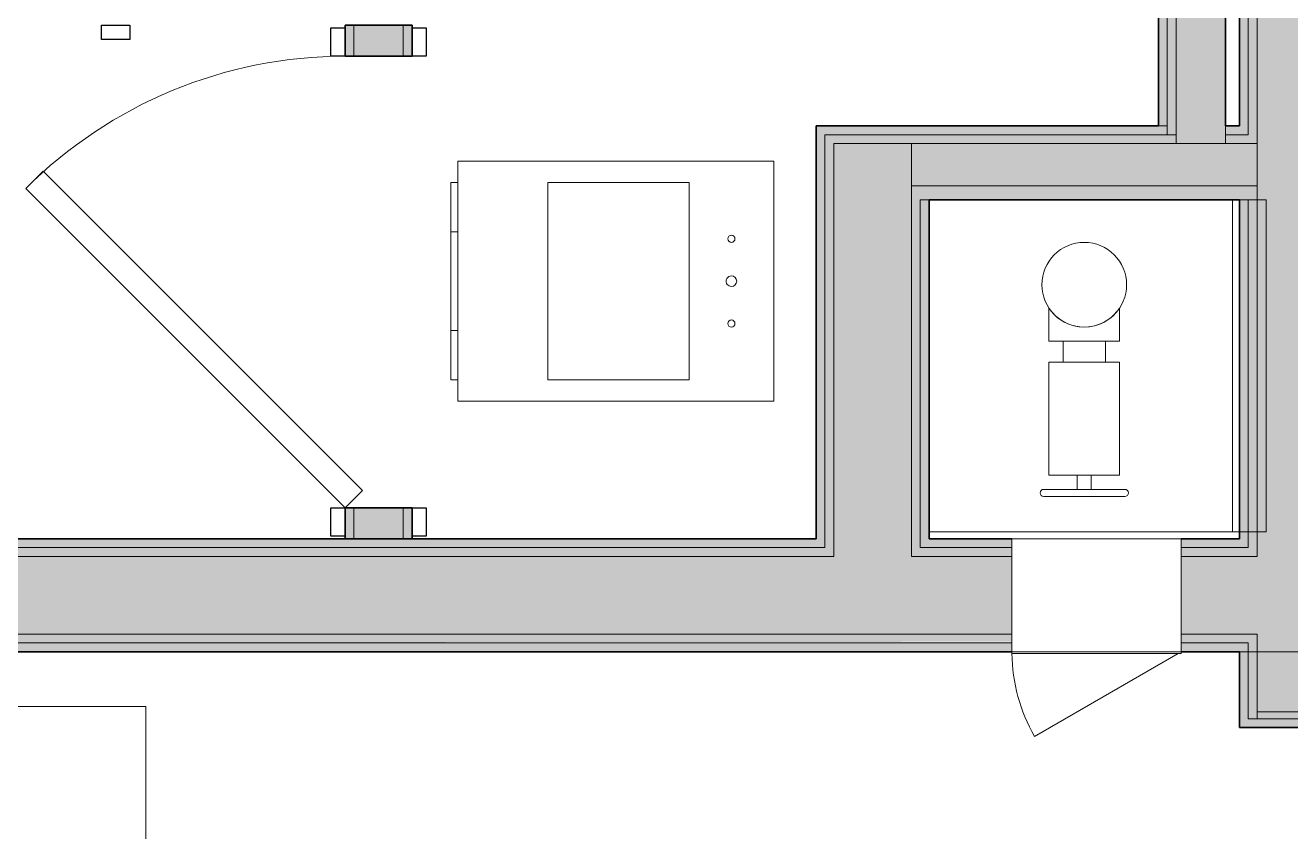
# Model space of a CAD drawing. Header units: inches. Extents: x 6 to 8416, y -388 to 6104.
# Drawn here: x 4887.5 to 4977.2, y 323.6 to 380.7 of the extents above; entities that cross this region are included whole.
import ezdxf

# ---------------------------------------------------------------- set-up
doc = ezdxf.new("R2010")
doc.units = ezdxf.units.IN
doc.header["$MEASUREMENT"] = 0
doc.linetypes.add('Hidden 1_16_', pattern=[36, 24, -12])
for name, color, linetype, lineweight in [('A-DOOR', 31, 'Continuous', 18), ('A-DOOR-FRAM', 31, 'Continuous', 25), ('A-FLOR', 192, 'Continuous', 18), ('A-GENM', 13, 'Continuous', 18), ('A-ROOM', 32, 'Continuous', 13), ('A-WALL', 113, 'Continuous', 25), ('A-WALL-PATT', 111, 'Continuous', 35), ('I-WALL', 2, 'Continuous', 25), ('M-EQPM', 50, 'Continuous', 18), ('P-SANR-FIXT', 6, 'Continuous', 18), ('Q-SPCQ', 91, 'Continuous', 18)]:
    doc.layers.add(name, color=color, linetype=linetype, lineweight=lineweight)

# ---------------------------------------------------------------- blocks, each defined once
blk = doc.blocks.new('Unit-Single-Flush-ICC ADA-AM - 36_ x 84_-NR _U-BE _ BED_-6492530-LEVEL 3 - PLAN Copy 1 Copy 1')
at = {"layer": 'A-DOOR'}
for p, q in [((16.25, -2.375), (18, -2.375)), ((16.25, -2.375), (16.25, -38.375)), ((18, -2.375), (18, -38.375)), ((16.25, -38.375), (18, -38.375))]:
    blk.add_line(p, q, dxfattribs=at)
at = {"layer": 'A-DOOR', "lineweight": 9}
blk.add_arc((18, -2.375), 36, 180, 270, dxfattribs=at)
at = {"layer": 'A-DOOR-FRAM'}
for p, q in [((-20, 2.375), (-20, 3.375)), ((-20, 3.375), (-18, 3.375)), ((-18, 3.375), (-18, 2.375)), ((18, 2.375), (18, 3.375)), ((18, 3.375), (20, 3.375)), ((20, 3.375), (20, 2.375)), ((-18, 2.375), (-20, 2.375)), ((20, 2.375), (18, 2.375)), ((-20, -2.375), (-18, -2.375)), ((-20, -3.375), (-20, -2.375)), ((-18, -2.375), (-18, -3.375)), ((18, -2.375), (20, -2.375)), ((18, -3.375), (18, -2.375)), ((20, -2.375), (20, -3.375)), ((-18, -3.375), (-20, -3.375)), ((20, -3.375), (18, -3.375))]:
    blk.add_line(p, q, dxfattribs=at)
at = {"layer": 'A-DOOR-FRAM', "lineweight": 18}
for p, q in [((-20, 3.375), (-18, 3.375)), ((-20, 3.375), (-20, 2.375)), ((-18, 3.375), (-18, 2.375)), ((18, 3.375), (20, 3.375)), ((18, 3.375), (18, 2.375)), ((20, 3.375), (20, 2.375)), ((-18, 2.375), (-20, 2.375)), ((20, 2.375), (18, 2.375)), ((-20, -3.375), (-20, -2.375)), ((-20, -2.375), (-18, -2.375)), ((-18, -3.375), (-18, -2.375)), ((18, -3.375), (18, -2.375)), ((18, -2.375), (20, -2.375)), ((20, -3.375), (20, -2.375)), ((-18, -3.375), (-20, -3.375)), ((20, -3.375), (18, -3.375))]:
    blk.add_line(p, q, dxfattribs=at)
blk = doc.blocks.new('GM Door Push Clearance-ICC ADA-AM - GM Door Push Clearance-ICC ADA-AM-6236720-LEVEL 3 - PLAN Copy 1 Copy 1')
at = {"layer": 'A-GENM', "linetype": 'Hidden 1_16_', "lineweight": 9}
for p, q in [((-33, -52), (-33, -4)), ((-21, -4), (21, -4)), ((21, -5), (21, -52)), ((-3.828, -44.5), (0, -40.672)), ((3.828, -44.5), (0, -40.672)), ((-2.414, -45.914), (-3.828, -44.5)), ((-1, -44.5), (-2.414, -45.914)), ((-1, -50), (-1, -44.5)), ((1, -44.5), (2.414, -45.914)), ((1, -50), (1, -44.5)), ((2.414, -45.914), (3.828, -44.5)), ((1, -50), (-1, -50)), ((21, -52), (-33, -52))]:
    blk.add_line(p, q, dxfattribs=at)
blk = doc.blocks.new('SE Access Panel-AM - SE Access Panel-AM-4319226-LEVEL 3 - PLAN Copy 1 Copy 1')
at = {"layer": 'Q-SPCQ'}
for p, q in [((-6, 8), (6, 8)), ((-6, 8), (-6, -0.125)), ((6, -0.125), (6, 8)), ((6, -0.125), (-6, -0.125)), ((5.783, -0.125), (-4.392, -6))]:
    blk.add_line(p, q, dxfattribs=at)
blk.add_arc((6, 0), 12, 180.6037, 210, dxfattribs=at)
blk = doc.blocks.new('PL Standpipe-AM - 6_ Standpipe_ 1_-0_ Valve-10598596-LEVEL 3 - PLAN Copy 1 Copy 1')
at = {"layer": 'P-SANR-FIXT'}
for p, q in [((-2.5, -4), (-2.5, -1.658)), ((2.5, -4), (2.5, -1.658)), ((-2.5, -4), (2.5, -4)), ((-1.5, -5.5), (-1.5, -4)), ((1.5, -5.5), (1.5, -4)), ((2.5, -5.5), (-2.5, -5.5)), ((-2.5, -13.5), (-2.5, -5.5)), ((2.5, -13.5), (2.5, -5.5)), ((-2.5, -13.5), (2.5, -13.5)), ((-0.5, -14.5), (-0.5, -13.5)), ((0.5, -14.5), (0.5, -13.5)), ((2.875, -14.5), (-2.875, -14.5)), ((-2.875, -15), (2.875, -15))]:
    blk.add_line(p, q, dxfattribs=at)
blk.add_circle((0, 0), 3, dxfattribs=at)
for centre, radius, start, end in [((0, 0), 3, 213.55731, 326.44269), ((-2.875, -14.75), 0.25, 90, 270), ((2.875, -14.75), 0.25, 270, 90)]:
    blk.add_arc(centre, radius, start, end, dxfattribs=at)
blk = doc.blocks.new('ME Fan Coil Unit - Vertical - Stack-IL - 300 CFM-V661-LEVEL 3 - PLAN Copy 1 Copy 1')
at = {"layer": 'A-GENM'}
for p, q in [((1.5, -0.5), (5, -0.5)), ((1.5, -0.5), (5, -0.5)), ((1.5, -0.5), (5, -0.5)), ((1.5, -0.5), (5, -0.5)), ((1.5, -0.5), (5, -0.5)), ((1.5, -0.5), (5, -0.5)), ((1.5, -0.5), (5, -0.5)), ((1.5, -0.5), (5, -0.5)), ((1.5, -0.5), (5, -0.5)), ((1.5, -0.5), (5, -0.5)), ((1.5, -0.5), (5, -0.5)), ((1.5, -0.5), (5, -0.5)), ((1.5, -0.5), (5, -0.5)), ((1.5, -0.5), (5, -0.5)), ((1.5, -0.5), (5, -0.5)), ((1.5, -0.5), (5, -0.5)), ((1.5, -0.5), (5, -0.5)), ((1.5, -0.5), (5, -0.5)), ((1.5, -0.5), (5, -0.5)), ((1.5, -0.5), (5, -0.5)), ((1.5, -0.5), (5, -0.5)), ((1.5, -0.5), (5, -0.5)), ((1.5, -0.5), (5, -0.5)), ((5, -0.5), (12, -0.5)), ((5, -0.5), (12, -0.5)), ((5, -0.5), (12, -0.5)), ((5, -0.5), (12, -0.5)), ((5, -0.5), (12, -0.5)), ((5, -0.5), (12, -0.5)), ((5, -0.5), (12, -0.5)), ((5, -0.5), (12, -0.5)), ((5, -0.5), (12, -0.5)), ((5, -0.5), (12, -0.5)), ((5, -0.5), (12, -0.5)), ((5, -0.5), (12, -0.5)), ((5, -0.5), (12, -0.5)), ((5, -0.5), (12, -0.5)), ((5, -0.5), (12, -0.5)), ((5, -0.5), (12, -0.5)), ((5, -0.5), (12, -0.5)), ((5, -0.5), (12, -0.5)), ((5, -0.5), (12, -0.5)), ((5, -0.5), (12, -0.5)), ((5, -0.5), (12, -0.5)), ((5, -0.5), (12, -0.5)), ((5, -0.5), (12, -0.5)), ((12, -0.5), (15.5, -0.5)), ((12, -0.5), (15.5, -0.5)), ((12, -0.5), (15.5, -0.5)), ((12, -0.5), (15.5, -0.5)), ((12, -0.5), (15.5, -0.5)), ((12, -0.5), (15.5, -0.5)), ((12, -0.5), (15.5, -0.5)), ((12, -0.5), (15.5, -0.5)), ((12, -0.5), (15.5, -0.5)), ((12, -0.5), (15.5, -0.5)), ((12, -0.5), (15.5, -0.5)), ((12, -0.5), (15.5, -0.5)), ((12, -0.5), (15.5, -0.5)), ((12, -0.5), (15.5, -0.5)), ((12, -0.5), (15.5, -0.5)), ((12, -0.5), (15.5, -0.5)), ((12, -0.5), (15.5, -0.5)), ((12, -0.5), (15.5, -0.5)), ((12, -0.5), (15.5, -0.5)), ((12, -0.5), (15.5, -0.5)), ((12, -0.5), (15.5, -0.5)), ((12, -0.5), (15.5, -0.5)), ((12, -0.5), (15.5, -0.5))]:
    blk.add_line(p, q, dxfattribs=at)
at = {"layer": 'M-EQPM'}
for p, q in [((17, 22.375), (0, 22.375)), ((0, 22.375), (0, 0)), ((0, 0), (0, 22.375)), ((0, 22.375), (17, 22.375)), ((17, 0), (17, 22.375)), ((17, 22.375), (17, 0)), ((1.5, 16.375), (15.5, 16.375)), ((1.5, 6.375), (1.5, 16.375)), ((15.5, 16.375), (1.5, 16.375)), ((1.5, 16.375), (1.5, 6.375)), ((15.5, 16.375), (15.5, 6.375)), ((15.5, 6.375), (15.5, 16.375)), ((15.5, 6.375), (1.5, 6.375)), ((1.5, 6.375), (15.5, 6.375)), ((0, 0), (17, 0)), ((1.5, 0), (0, 0)), ((5, 0), (1.5, 0)), ((1.5, 0), (15.5, 0)), ((15.5, 0), (1.5, 0)), ((5, 0), (1.5, 0)), ((1.5, 0), (5, 0)), ((1.5, 0), (1.5, -0.5)), ((1.5, 0), (1.5, -0.5)), ((1.5, 0), (1.5, -0.5)), ((1.5, 0), (1.5, -0.5)), ((15.5, -0.5), (1.5, -0.5)), ((1.5, -0.5), (15.5, -0.5)), ((5, -0.5), (1.5, -0.5)), ((1.5, -0.5), (5, -0.5)), ((12, 0), (5, 0)), ((5, 0), (12, 0)), ((12, 0), (5, 0)), ((12, 0), (5, 0)), ((5, 0), (12, 0)), ((5, 0), (5, -0.5)), ((5, 0), (5, -0.5)), ((12, -0.5), (5, -0.5)), ((5, -0.5), (12, -0.5)), ((12, -0.5), (5, -0.5)), ((5, -0.5), (12, -0.5)), ((15.5, 0), (12, 0)), ((15.5, 0), (12, 0)), ((12, 0), (15.5, 0)), ((12, -0.5), (12, 0)), ((12, 0), (12, -0.5)), ((15.5, -0.5), (12, -0.5)), ((12, -0.5), (15.5, -0.5)), ((17, 0), (15.5, 0)), ((15.5, -0.5), (15.5, 0)), ((15.5, 0), (15.5, -0.5)), ((15.5, -0.5), (15.5, 0)), ((15.5, 0), (15.5, -0.5))]:
    blk.add_line(p, q, dxfattribs=at)
for centre, radius, start, end in [((8.5, 19.375), 0.375, 0, 180), ((8.5, 19.375), 0.375, 0, 180), ((5.5, 19.375), 0.25, 0, 180), ((5.5, 19.375), 0.25, 0, 180), ((5.5, 19.375), 0.25, 180, 360), ((5.5, 19.375), 0.25, 180, 360), ((8.5, 19.375), 0.375, 180, 240), ((8.5, 19.375), 0.375, 180, 240), ((8.5, 19.375), 0.375, 240, 255), ((8.5, 19.375), 0.375, 240, 255), ((8.5, 19.375), 0.375, 255, 360), ((8.5, 19.375), 0.375, 255, 360), ((11.5, 19.375), 0.25, 0, 180), ((11.5, 19.375), 0.25, 0, 180), ((11.5, 19.375), 0.25, 180, 360), ((11.5, 19.375), 0.25, 180, 360)]:
    blk.add_arc(centre, radius, start, end, dxfattribs=at)
blk = doc.blocks.new('Unit-Single-Flush-ICC ADA-AM - 32_ x 84_-NR _U-M1 _ MAINTENANCE_-12000799-LEVEL 3 - PLAN Copy 1 Copy 1')
at = {"layer": 'A-DOOR'}
for p, q in [((14.763, -1.138), (-7.865, -23.765)), ((14.763, -1.138), (16, -2.375)), ((16, -2.375), (-6.627, -25.002)), ((-7.865, -23.765), (-6.627, -25.002))]:
    blk.add_line(p, q, dxfattribs=at)
at = {"layer": 'A-DOOR', "lineweight": 9}
blk.add_arc((16, -2.375), 32, 180, 225, dxfattribs=at)
at = {"layer": 'A-DOOR-FRAM'}
for p, q in [((-18, 2.375), (-18, 3.375)), ((-18, 3.375), (-16, 3.375)), ((-16, 3.375), (-16, 2.375)), ((16, 2.375), (16, 3.375)), ((16, 3.375), (18, 3.375)), ((18, 3.375), (18, 2.375)), ((-16, 2.375), (-18, 2.375)), ((18, 2.375), (16, 2.375)), ((-18, -2.375), (-16, -2.375)), ((-18, -3.375), (-18, -2.375)), ((-16, -2.375), (-16, -3.375)), ((16, -2.375), (18, -2.375)), ((16, -3.375), (16, -2.375)), ((18, -2.375), (18, -3.375)), ((-16, -3.375), (-18, -3.375)), ((18, -3.375), (16, -3.375))]:
    blk.add_line(p, q, dxfattribs=at)
at = {"layer": 'A-DOOR-FRAM', "lineweight": 18}
for p, q in [((-18, 3.375), (-16, 3.375)), ((-18, 3.375), (-18, 3.358)), ((-18, 3.358), (-18, 2.375)), ((-16, 3.375), (-16, 2.375)), ((16, 3.375), (18, 3.375)), ((16, 3.375), (16, 3.358)), ((16, 3.358), (16, 2.375)), ((18, 3.375), (18, 2.375)), ((-16, 2.375), (-18, 2.375)), ((18, 2.375), (16, 2.375)), ((-18, -3.375), (-18, -2.375)), ((-18, -2.375), (-16, -2.375)), ((-16, -3.375), (-16, -2.375)), ((16, -3.375), (16, -2.375)), ((16, -2.375), (18, -2.375)), ((18, -3.375), (18, -2.375)), ((-16, -3.375), (-18, -3.375)), ((18, -3.375), (16, -3.375))]:
    blk.add_line(p, q, dxfattribs=at)

msp = doc.modelspace()

# ---------------------------------------------------------------- hatches: boundary and pattern name
at = {"layer": 'A-WALL-PATT'}
h = msp.add_hatch(color=10, dxfattribs=at)
h.paths.add_polyline_path([(4974.16533733, 330.93577679), (4974.16533733, 336.93577679), (4973.54033733, 336.93577679), (4973.54033733, 330.93577679)])
h.paths.add_polyline_path([(4973.54033733, 343.68577679), (4974.16533733, 343.68577679), (4974.16533733, 368.31077679), (4973.54033733, 368.31077679), (4973.54033733, 344.31077679)])
h.paths.add_polyline_path([(4974.16533733, 372.93577679), (4974.16533733, 623.31077679), (4973.54033733, 623.31077679), (4973.54033733, 372.93577679)])
h = msp.add_hatch(color=10, dxfattribs=at)
h.paths.add_polyline_path([(4974.79033733, 331.56077679), (4974.79033733, 337.56077679), (4974.16533733, 337.56077679), (4974.16533733, 331.56077679)])
h.paths.add_polyline_path([(4974.16533733, 343.06077679), (4974.79033733, 343.06077679), (4974.79033733, 369.31077679), (4974.16533733, 369.31077679), (4974.16533733, 343.68577679)])
h.paths.add_polyline_path([(4974.16533733, 372.31077679), (4974.79033733, 372.31077679), (4974.79033733, 623.93577679), (4974.16533733, 623.93577679), (4974.16533733, 372.93577679)])
at = {"layer": 'A-WALL-PATT', "transparency": 33554560}
h = msp.add_hatch(color=10, dxfattribs=at)
h.paths.add_polyline_path([(4910.79033733, 344.31077679), (4910.79033733, 346.49827679), (4910.16533733, 346.49827679), (4910.16533733, 344.31077679)])
h.paths.add_polyline_path([(4910.16533733, 378.49827679), (4910.79033733, 378.49827679), (4910.79033733, 380.68577679), (4910.16533733, 380.68577679)])
at = {"layer": 'A-WALL-PATT', "lineweight": 25, "transparency": 33554560}
h = msp.add_hatch(color=10, dxfattribs=at)
h.paths.add_polyline_path([(4914.29033733, 344.31077679), (4914.91533733, 344.31077679), (4914.91533733, 346.49827679), (4914.29033733, 346.49827679)])
h.paths.add_polyline_path([(4914.91533733, 378.49827679), (4914.91533733, 380.68577679), (4914.29033733, 380.68577679), (4914.29033733, 378.49827679)])
at = {"layer": 'A-WALL-PATT'}
for points in [[(4943.54033733, 344.31077679), (4944.16533733, 344.31077679), (4944.16533733, 373.56077679), (4943.54033733, 373.56077679), (4943.54033733, 370.47506081)], [(4944.16533733, 343.68577679), (4944.79033733, 343.68577679), (4944.79033733, 372.93577679), (4944.16533733, 372.93577679), (4944.16533733, 344.31077679)], [(4950.29033733, 343.68577679), (4950.91533733, 343.68577679), (4950.91533733, 369.31077679), (4950.29033733, 369.31077679), (4950.29033733, 344.31077679)]]:
    msp.add_hatch(color=10, dxfattribs=at).paths.add_polyline_path(points)
h = msp.add_hatch(color=10, dxfattribs=at)
h.paths.add_polyline_path([(4966.51178685, 372.93577679), (4968.41533733, 372.93577679), (4968.41533733, 373.56077679), (4944.16533733, 373.56077679), (4944.16533733, 372.93577679), (4951.54033733, 372.93577679)])
h.paths.add_polyline_path([(4972.54033733, 372.93577679), (4973.54033733, 372.93577679), (4973.54033733, 373.56077679), (4972.54033733, 373.56077679)])
h = msp.add_hatch(color=10, dxfattribs=at)
h.paths.add_polyline_path([(4944.79033733, 372.31077679), (4969.04033733, 372.31077679), (4969.04033733, 372.93577679), (4944.79033733, 372.93577679)])
h.paths.add_polyline_path([(4974.16533733, 372.31077679), (4974.16533733, 372.93577679), (4972.54033733, 372.93577679), (4972.54033733, 372.31077679), (4973.54033733, 372.31077679)])
at = {"layer": 'A-WALL-PATT', "lineweight": 25}
for points in [[(4951.54033733, 368.31077679), (4974.16533733, 368.31077679), (4974.16533733, 369.31077679), (4950.91533733, 369.31077679), (4950.91533733, 368.31077679)], [(4951.54033733, 344.31077679), (4951.54033733, 368.31077679), (4950.91533733, 368.31077679), (4950.91533733, 344.31077679)], [(4974.16533733, 330.93577679), (5014.66533733, 331.11156081), (5014.66533733, 331.56077679), (4974.16533733, 331.56077679), (4974.16533733, 331.11156081)]]:
    msp.add_hatch(color=10, dxfattribs=at).paths.add_polyline_path(points)
at = {"layer": 'A-WALL-PATT'}
h = msp.add_hatch(color=10, dxfattribs=at)
h.paths.add_polyline_path([(4973.54033733, 343.68577679), (4973.54033733, 344.31077679), (4969.41533733, 344.31077679), (4969.41533733, 343.68577679)])
h.paths.add_polyline_path([(4915.89803685, 343.68577679), (4944.16533733, 343.68577679), (4944.16533733, 344.31077679), (4840.66533733, 344.31077679), (4840.66533733, 343.68577679), (4882.15553685, 343.68577679)])
h.paths.add_polyline_path([(4957.41533733, 343.68577679), (4957.41533733, 344.31077679), (4950.91533733, 344.31077679), (4950.91533733, 343.68577679)])
h = msp.add_hatch(color=10, dxfattribs=at)
h.paths.add_polyline_path([(4974.16533733, 343.06077679), (4974.16533733, 343.68577679), (4969.41533733, 343.68577679), (4969.41533733, 343.06077679), (4973.54033733, 343.06077679)])
h.paths.add_polyline_path([(4848.04033733, 343.06077679), (4944.79033733, 343.06077679), (4944.79033733, 343.68577679), (4841.29033733, 343.68577679), (4841.29033733, 343.06077679), (4846.79033733, 343.06077679)])
h.paths.add_polyline_path([(4950.29033733, 343.06077679), (4957.41533733, 343.06077679), (4957.41533733, 343.68577679), (4950.29033733, 343.68577679)])
h = msp.add_hatch(color=10, dxfattribs=at)
h.paths.add_polyline_path([(4974.16533733, 336.93577679), (4974.16533733, 337.56077679), (4969.41533733, 337.56077679), (4969.41533733, 336.93577679), (4973.54033733, 336.93577679)])
h.paths.add_polyline_path([(4847.41533733, 336.93577679), (4957.41533733, 337.01608057), (4957.41533733, 337.56077679), (4847.41533733, 337.56077679)])
at = {"layer": 'A-WALL-PATT', "lineweight": 25}
h = msp.add_hatch(color=10, dxfattribs=at)
h.paths.add_polyline_path([(4915.89803685, 336.31077679), (4957.41533733, 336.31077679), (4957.41533733, 336.93577679), (4848.04033733, 336.93577679), (4848.04033733, 336.31077679), (4882.15553685, 336.31077679)])
h.paths.add_polyline_path([(4973.54033733, 336.31077679), (4973.54033733, 336.93577679), (4969.41533733, 336.93577679), (4969.41533733, 336.31077679)])
at = {"layer": 'I-WALL'}
for points in [[(4972.54033733, 372.31077679), (4972.54033733, 624.56077679), (4969.04033733, 624.56077679), (4969.04033733, 372.31077679)], [(4974.79033733, 332.06077679), (4980.29033733, 332.06077679), (4980.29033733, 624.56077679), (4974.79033733, 624.56077679), (4974.79033733, 337.56077679)], [(4967.79033733, 373.56077679), (4968.41533733, 373.56077679), (4968.41533733, 623.31077679), (4967.79033733, 623.31077679), (4967.79033733, 380.31593581)], [(4968.41533733, 372.93577679), (4969.04033733, 372.93577679), (4969.04033733, 623.93577679), (4968.41533733, 623.93577679), (4968.41533733, 373.56077679)], [(4949.64053685, 343.06077679), (4950.29033733, 343.06077679), (4950.29033733, 372.31077679), (4944.79033733, 372.31077679), (4944.79033733, 343.06077679)], [(4951.54033733, 369.31077679), (4974.79033733, 369.31077679), (4974.79033733, 372.31077679), (4950.29033733, 372.31077679), (4950.29033733, 369.31077679), (4950.91533733, 369.31077679)], [(5014.66533733, 331.56077679), (5014.66533733, 332.06077679), (4974.79033733, 332.06077679), (4974.79033733, 331.56077679), (4983.38303685, 331.56077679)]]:
    msp.add_hatch(color=10, dxfattribs=at).paths.add_polyline_path(points)
at = {"layer": 'I-WALL', "transparency": 33554560}
h = msp.add_hatch(color=10, dxfattribs=at)
h.paths.add_polyline_path([(4914.29033733, 344.31077679), (4914.29033733, 346.49827679), (4910.79033733, 346.49827679), (4910.79033733, 344.31077679)])
h.paths.add_polyline_path([(4914.29033733, 378.49827679), (4914.29033733, 380.68577679), (4910.79033733, 380.68577679), (4910.79033733, 378.49827679)])
at = {"layer": 'I-WALL'}
h = msp.add_hatch(color=10, dxfattribs=at)
h.paths.add_polyline_path([(4974.16533733, 337.56077679), (4974.79033733, 337.56077679), (4974.79033733, 343.06077679), (4969.41533733, 343.06077679), (4969.41533733, 337.56077679), (4973.54033733, 337.56077679)])
h.paths.add_polyline_path([(4957.41533733, 337.56077679), (4957.41533733, 343.06077679), (4846.79033733, 343.06077679), (4846.79033733, 337.56077679), (4949.64053685, 337.56077679)])

# ---------------------------------------------------------------- linework, layer by layer
at = {"layer": 'A-FLOR'}
for p, q in [((4973.04033733, 368.31077679), (4973.04033733, 344.81077679)), ((4973.04033733, 344.81077679), (4951.54033733, 344.81077679))]:
    msp.add_line(p, q, dxfattribs=at)
at = {"layer": 'A-ROOM', "lineweight": 9, "flags": 128}
for points in [[(5455.41533733, 1377.93577679), (5455.41533733, 1251.68577679), (5455.41533733, 928.64727679), (5455.41533733, 926.18577679), (5455.41533733, 918.56077679), (5455.41533733, 915.56077679), (5455.41533733, 886.68577679), (5455.41533733, 842.93577679), (5455.41533733, 499.68577679), (5455.41533733, 467.24858278), (5455.41533733, 467.18577679), (5455.41533733, 463.56077679), (5455.41533733, 330.93577679), (5363.97814332, 330.93577679), (5360.29033733, 330.93577679), (5014.66533733, 330.93577679), (4977.79033733, 330.93577679), (4977.79033733, 336.31077679), (4947.54033733, 336.31077679), (4848.04033733, 336.31077679), (4848.04033733, 269.18577679)], [(4778.16533733, 343.68577679), (4844.04033733, 343.68577679), (4844.04033733, 344.31077679), (4943.54033733, 344.31077679), (4943.54033733, 373.56077679), (4967.79033733, 373.56077679), (4967.79033733, 623.31077679), (4853.04033733, 623.31077679), (4853.04033733, 563.31077679), (4785.54033733, 563.31077679)]]:
    msp.add_lwpolyline(points, dxfattribs=at)
msp.add_lwpolyline([(4975.4183021, 344.81077679), (4975.4183021, 368.31077679), (4967.10253134, 368.31077679), (4951.54033733, 368.31077679), (4951.54033733, 344.81077679)], close=True, dxfattribs=at)
at = {"layer": 'A-WALL', "lineweight": 9}
for p, q in [((4969.04033733, 624.56077679), (4969.04033733, 372.31077679)), ((4974.79033733, 624.56077679), (4974.79033733, 343.06077679)), ((4968.41533733, 623.93577679), (4968.41533733, 372.93577679)), ((4974.16533733, 623.93577679), (4974.16533733, 372.93577679)), ((4910.79033733, 380.68577679), (4910.79033733, 378.49827679)), ((4914.29033733, 380.68577679), (4914.29033733, 378.49827679)), ((4967.79033733, 373.56077679), (4968.41533733, 373.56077679)), ((4972.54033733, 373.56077679), (4972.54033733, 372.31077679)), ((4944.16533733, 372.93577679), (4944.16533733, 343.68577679)), ((4969.04033733, 372.93577679), (4944.16533733, 372.93577679)), ((4944.79033733, 372.31077679), (4944.79033733, 343.06077679)), ((4974.79033733, 372.31077679), (4944.79033733, 372.31077679)), ((4950.29033733, 343.06077679), (4950.29033733, 372.31077679)), ((4974.16533733, 372.93577679), (4972.54033733, 372.93577679)), ((4974.79033733, 369.31077679), (4950.29033733, 369.31077679)), ((4950.91533733, 368.31077679), (4950.91533733, 343.68577679)), ((4950.91533733, 368.31077679), (4951.54033733, 368.31077679)), ((4973.54033733, 368.31077679), (4974.16533733, 368.31077679)), ((4974.16533733, 368.31077679), (4974.16533733, 343.68577679)), ((4910.79033733, 346.49827679), (4910.79033733, 344.31077679)), ((4914.29033733, 346.49827679), (4914.29033733, 344.31077679)), ((4944.16533733, 343.68577679), (4840.04033733, 343.68577679)), ((4957.41533733, 343.68577679), (4950.91533733, 343.68577679)), ((4974.16533733, 343.68577679), (4969.41533733, 343.68577679)), ((4944.79033733, 343.06077679), (4776.91533733, 343.06077679)), ((4957.41533733, 343.06077679), (4950.29033733, 343.06077679)), ((4974.79033733, 343.06077679), (4969.41533733, 343.06077679)), ((4957.41533733, 337.56077679), (4846.79033733, 337.56077679)), ((4974.79033733, 337.56077679), (4969.41533733, 337.56077679)), ((4974.79033733, 331.56077679), (4974.79033733, 337.56077679)), ((4957.41533733, 336.93577679), (4847.41533733, 336.93577679)), ((4974.16533733, 336.93577679), (4969.41533733, 336.93577679)), ((4974.16533733, 336.93577679), (4974.16533733, 331.56077679)), ((5319.29033733, 332.06077679), (4974.79033733, 332.06077679)), ((5319.29033733, 331.56077679), (4974.16533733, 331.56077679))]:
    msp.add_line(p, q, dxfattribs=at)
at = {"layer": 'I-WALL', "lineweight": 35}
for p, q in [((4967.79033733, 623.31077679), (4967.79033733, 373.56077679)), ((4972.54033733, 373.56077679), (4972.54033733, 623.31077679)), ((4973.54033733, 623.31077679), (4973.54033733, 373.56077679)), ((4914.91533733, 380.68577679), (4910.16533733, 380.68577679)), ((4910.16533733, 380.68577679), (4910.16533733, 378.49827679)), ((4914.91533733, 378.49827679), (4914.91533733, 380.68577679)), ((4910.16533733, 378.49827679), (4914.91533733, 378.49827679)), ((4943.54033733, 373.56077679), (4943.54033733, 344.31077679)), ((4967.79033733, 373.56077679), (4943.54033733, 373.56077679)), ((4973.54033733, 373.56077679), (4972.54033733, 373.56077679)), ((4951.54033733, 344.31077679), (4951.54033733, 368.31077679)), ((4951.54033733, 368.31077679), (4973.54033733, 368.31077679)), ((4973.54033733, 368.31077679), (4973.54033733, 344.31077679)), ((4914.91533733, 346.49827679), (4910.16533733, 346.49827679)), ((4910.16533733, 346.49827679), (4910.16533733, 344.31077679)), ((4914.91533733, 344.31077679), (4914.91533733, 346.49827679)), ((4943.54033733, 344.31077679), (4840.04033733, 344.31077679)), ((4957.41533733, 344.31077679), (4951.54033733, 344.31077679)), ((4973.54033733, 344.31077679), (4969.41533733, 344.31077679)), ((4848.04033733, 336.31077679), (4957.41533733, 336.31077679)), ((4969.41533733, 336.31077679), (4973.54033733, 336.31077679)), ((4973.54033733, 336.31077679), (4973.54033733, 330.93577679)), ((4973.54033733, 330.93577679), (5319.29033733, 330.93577679))]:
    msp.add_line(p, q, dxfattribs=at)

# ---------------------------------------------------------------- block references
at = {"layer": 'A-DOOR'}
for name, p, rotation in [('Unit-Single-Flush-ICC ADA-AM - 36_ x 84_-NR _U-BE _ BED_-6492530-LEVEL 3 - PLAN Copy 1 Copy 1', (4874.91533733, 383.06077679), 180), ('Unit-Single-Flush-ICC ADA-AM - 32_ x 84_-NR _U-M1 _ MAINTENANCE_-12000799-LEVEL 3 - PLAN Copy 1 Copy 1', (4912.54033733, 362.49827679), 270.0000000000007)]:
    msp.add_blockref(name, p, dxfattribs=dict(at, rotation=rotation))
at = {"layer": 'A-GENM', "linetype": 'Hidden 1_16_', "lineweight": 9, "rotation": 89.99999999999997}
msp.add_blockref('GM Door Push Clearance-ICC ADA-AM - GM Door Push Clearance-ICC ADA-AM-6236720-LEVEL 3 - PLAN Copy 1 Copy 1', (4844.04033733, 311.43577679), dxfattribs=at)
at = {"layer": 'M-EQPM', "rotation": 269.9999999999993}
msp.add_blockref('ME Fan Coil Unit - Vertical - Stack-IL - 300 CFM-V661-LEVEL 3 - PLAN Copy 1 Copy 1', (4918.16533733, 371.06077679), dxfattribs=at)
at = {"layer": 'P-SANR-FIXT'}
msp.add_blockref('PL Standpipe-AM - 6_ Standpipe_ 1_-0_ Valve-10598596-LEVEL 3 - PLAN Copy 1 Copy 1', (4962.54033733, 362.31077679), dxfattribs=at)
at = {"layer": 'Q-SPCQ'}
msp.add_blockref('SE Access Panel-AM - SE Access Panel-AM-4319226-LEVEL 3 - PLAN Copy 1 Copy 1', (4963.41533733, 336.31077679), dxfattribs=at)

doc.saveas('drawing.dxf')
